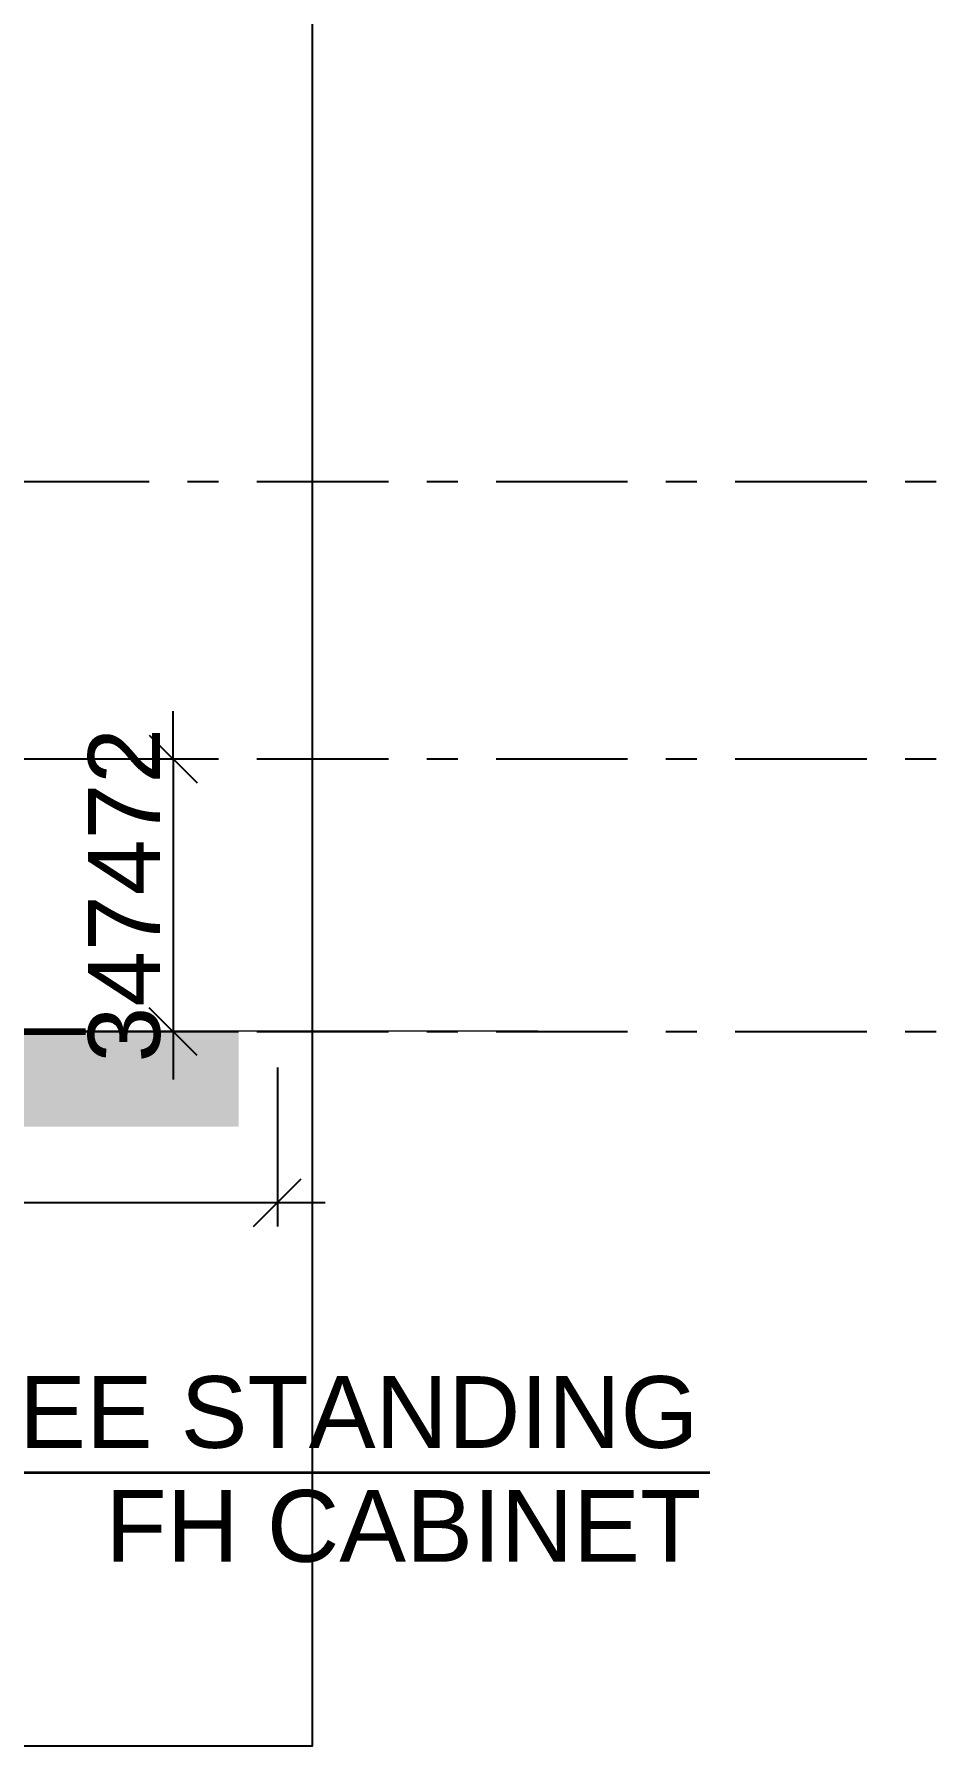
# Model space of a CAD drawing. Header units: millimetres. Extents: x 663313 to 1226001, y 1431724 to 1620898.
# Drawn here: x 875450 to 879198, y 1505819 to 1512975 of the extents above; entities that cross this region are included whole.
import ezdxf

# ---------------------------------------------------------------- set-up
doc = ezdxf.new("R2010")
doc.units = ezdxf.units.MM
doc.set_wipeout_variables(frame=1)
doc.linetypes.add('DPA_Grid _ Level 100', pattern=[1000, 550, -160, 130, -160])
doc.layers.add('000 - 0_HIDE_OBJ_FRAMING_DEF_SUB', color=7, linetype='Continuous', plot=False)
for name, color, linetype in [('000 - 0_SYM_DWG_GROUND_MAIN_COLOR_40', 7, 'Continuous'), ('000 - CONCRETE_COL_HATCH_', 7, 'Continuous'), ('000 - CONCRETE_COL_WIPEOUT_', 7, 'Continuous'), ('_PP-Dim', 7, 'Continuous')]:
    doc.layers.add(name, color=color, linetype=linetype)
doc.layers.add('000 - CONCRETE_EX_BUILDING_CUT_COLOR_40', color=7, linetype='Continuous', lineweight=120)
doc.layers.add('A-GENM', color=7, linetype='Continuous', lineweight=9)
doc.styles.add('Arial_2', font='arial.ttf', dxfattribs={"height": 300})
doc.dimstyles.new('DPA-DIM-3_0_T-T', dxfattribs={"dimscale": 304.8, "dimtxt": 1.004192, "dimasz": 0.656168, "dimexe": 0.328084, "dimexo": 0.0625, "dimgap": 0.164042, "dimtad": 1, "dimdec": 0, "dimlfac": 304.8, "dimzin": 0, "dimdsep": 46, "dimtxsty": 'Arial_2', "dimblk1": 'OBLIQUE', "dimblk2": 'OBLIQUE', "dimsah": 1, "dimcen": 0.09, "dimdle": 0.656168, "dimclrd": 7, "dimclre": 7, "dimclrt": 7, "dimadec": 8, "dimazin": 0, "dimtfac": 1, "dimtdec": 4, "dimtix": 1, "dimtmove": 0, "dimatfit": 3, "dimfxl": 0.004306, "dimfxlon": 1, "dimtvp": 1, "dimtolj": 1, "dimtzin": 0, "dimarcsym": 2})

# ---------------------------------------------------------------- blocks, each defined once
blk = doc.blocks.new('A$Cbc3bdfda')
at = {"layer": 'Defpoints', "color": 7}
blk.add_lwpolyline([(0, -400), (775, -400), (775, 0), (0, 0)], close=True, dxfattribs=at)
blk = doc.blocks.new('_Oblique')
at = {"color": 7, "linetype": 'ByBlock', "lineweight": -2}
blk.add_line((-0.5, -0.5), (0.5, 0.5), dxfattribs=at)
blk = doc.blocks.new('*D3581')
at = {"layer": '000 - 0_HIDE_OBJ_FRAMING_DEF_SUB', "color": 7, "lineweight": -2, "transparency": 16777216}
for p, q in [((-20810, -142.3), (-20810, -815.3)), ((-16764.8, -150.1), (-16764.8, -815.3)), ((-16564.8, -715.3), (-21010, -715.3))]:
    blk.add_line(p, q, dxfattribs=at)
at = {"layer": 'Defpoints', "color": 7, "transparency": 16777216}
for p in [(-20810, -123.2), (-16764.8, -131.1), (-20810, -715.3)]:
    blk.add_point(p, dxfattribs=at)
at = {"layer": '000 - 0_HIDE_OBJ_FRAMING_DEF_SUB', "color": 7, "lineweight": -2, "transparency": 16777216, "xscale": 200, "yscale": 200, "zscale": 200, "rotation": 180}
blk.add_blockref('_Oblique', (-20810, -715.3), dxfattribs=at)
at = {"layer": '000 - 0_HIDE_OBJ_FRAMING_DEF_SUB', "color": 7, "lineweight": -2, "transparency": 16777216, "xscale": 200, "yscale": 200, "zscale": 200}
blk.add_blockref('_Oblique', (-16764.8, -715.3), dxfattribs=at)
at = {"layer": '000 - 0_HIDE_OBJ_FRAMING_DEF_SUB', "color": 7, "transparency": 16777216, "insert": (-18787.4, -512), "char_height": 300, "width": 1107.531, "attachment_point": 5, "style": 'Arial_2'}
blk.add_mtext('\\A1;1232983', dxfattribs=at)
blk = doc.blocks.new('*D3589')
at = {"layer": '000 - 0_HIDE_OBJ_FRAMING_DEF_SUB', "color": 7, "lineweight": -2, "transparency": 16777216}
for p, q in [((-17200.3, 1140), (-17200.3, 1340)), ((-17698.6, 1140), (-17100.3, 1140)), ((-17200.3, 1140), (-17200.3, 0)), ((-17658.1, 0), (-17100.3, 0)), ((-17200.3, 0), (-17200.3, -200))]:
    blk.add_line(p, q, dxfattribs=at)
at = {"layer": 'Defpoints', "color": 7, "transparency": 16777216}
for p in [(-17717.6, 1140), (-17677.2, 0), (-17200.3, 0)]:
    blk.add_point(p, dxfattribs=at)
at = {"layer": '000 - 0_HIDE_OBJ_FRAMING_DEF_SUB', "color": 7, "lineweight": -2, "transparency": 16777216, "xscale": 200, "yscale": 200, "zscale": 200}
for p, rotation in [((-17200.3, 1140), 270), ((-17200.3, 0), 90)]:
    blk.add_blockref('_Oblique', p, dxfattribs=dict(at, rotation=rotation))
at = {"layer": '000 - 0_HIDE_OBJ_FRAMING_DEF_SUB', "color": 7, "transparency": 16777216, "insert": (-17403.6, 570), "char_height": 300, "width": 1107.531, "attachment_point": 5, "rotation": 90, "style": 'Arial_2'}
blk.add_mtext('\\A1;347472', dxfattribs=at)
blk = doc.blocks.new('*U5405')
at = {"layer": '000 - CONCRETE_COL_HATCH_'}
h = blk.add_hatch(dxfattribs=at)
h.set_pattern_fill('EARTH', scale=0.5, angle=45)
h.set_pattern_definition([(45, (68827.957, -831398.828), (0, 4.49012806), [3.175, -3.175]), (45, (68827.115, -831397.986), (0, 4.49012806), [3.175, -3.175]), (45, (68826.273, -831397.1442), (0, 4.49012806), [3.175, -3.175]), (135, (68826.273, -831396.583), (-4.49012806, 0), [3.175, -3.175]), (135, (68827.115, -831395.741), (-4.49012806, 0), [3.175, -3.175]), (135, (68827.957, -831394.899), (-4.49012806, 0), [3.175, -3.175])])
h.paths.add_polyline_path([(0, 0), (34414, 0), (34414, 398), (0, 398)])
blk = doc.blocks.new('A$Cc320a9d8')
at = {"layer": '000 - 0_HIDE_OBJ_FRAMING_DEF_SUB', "color": 7, "linetype": 'DPA_Grid _ Level 100'}
for p, q in [((-52850.2314, 2300), (0, 2300)), ((-52850.2314, 1140), (0, 1140)), ((-52850.2314, 0), (0, 0))]:
    blk.add_line(p, q, dxfattribs=at)
at = {"layer": '000 - 0_HIDE_OBJ_FRAMING_DEF_SUB', "color": 7, "lineweight": 35}
blk.add_line((-20149.9585, -1844.0501), (-14957.0752, -1844.0501), dxfattribs=at)
at = {"layer": 'A-GENM', "color": 7}
blk.add_line((-15675.6341, 2), (-53101.6895, 2), dxfattribs=at)
at = {"layer": '000 - 0_HIDE_OBJ_FRAMING_DEF_SUB', "color": 7, "char_height": 300, "attachment_point": 1, "style": 'Arial_2'}
for s, insert, width in [('FREE STANDING', (-18403.081, -1440.4157), 4176.791875), ('FH CABINET', (-17483.6539, -1916.6657), 3062.44625)]:
    blk.add_mtext(s, dxfattribs=dict(at, insert=insert, width=width))
at = {"layer": '000 - 0_HIDE_OBJ_FRAMING_DEF_SUB', "color": 7}
dim = blk.add_linear_dim(base=(-17200.3055, 0), p1=(-17717.6366, 1140), p2=(-17677.1776, 0), angle=90, dimstyle='DPA-DIM-3_0_T-T', override={"dimpost": '<>', "dimclrd": 7, "dimclre": 7, "dimclrt": 7, "dimfxl": 1140.717725}, dxfattribs=at)
dim.commit()
dim.dimension.update_dxf_attribs({"geometry": '*D3589', "text_midpoint": (-17403.5797, 570)})
dim = blk.add_linear_dim(base=(-20810.0047, -715.2981), p1=(-16764.7863, -131.0922), p2=(-20810.0047, -123.2081), dimstyle='DPA-DIM-3_0_T-T', override={"dimpost": '<>', "dimclrd": 7, "dimclre": 7, "dimclrt": 7, "dimfxl": 4045.226104}, dxfattribs=at)
dim.commit()
dim.dimension.update_dxf_attribs({"geometry": '*D3581', "text_midpoint": (-18787.3955, -512.0239)})

msp = doc.modelspace()

# ---------------------------------------------------------------- linework, layer by layer
at = {"layer": '000 - CONCRETE_EX_BUILDING_CUT_COLOR_40', "color": 7}
msp.add_line((842402.5634, 1508805.0011), (875663.6789, 1508805.0011), dxfattribs=at)

# ---------------------------------------------------------------- block references
at = {"layer": '_PP-Dim', "color": 7, "xscale": 50, "yscale": 50, "zscale": 50}
msp.add_blockref('A$Cbc3bdfda', (837862.5634, 1525819.1136), dxfattribs=at)

# ---------------------------------------------------------------- next in the draw order: block references
at = {"color": 7}
msp.add_blockref('A$Cc320a9d8', (893230.7929, 1508805.0011), dxfattribs=at)

# ---------------------------------------------------------------- next in the draw order: block references
msp.add_blockref('*U5405', (841890.1923, 1508407.0012), dxfattribs=at)

# ---------------------------------------------------------------- next in the draw order: linework, layer by layer
at = {"layer": '000 - 0_SYM_DWG_GROUND_MAIN_COLOR_40', "color": 7}
msp.add_lwpolyline([(841890.1923, 1508805.0011), (876304.1708, 1508805.0011)], dxfattribs=at)

doc.saveas('drawing.dxf')
